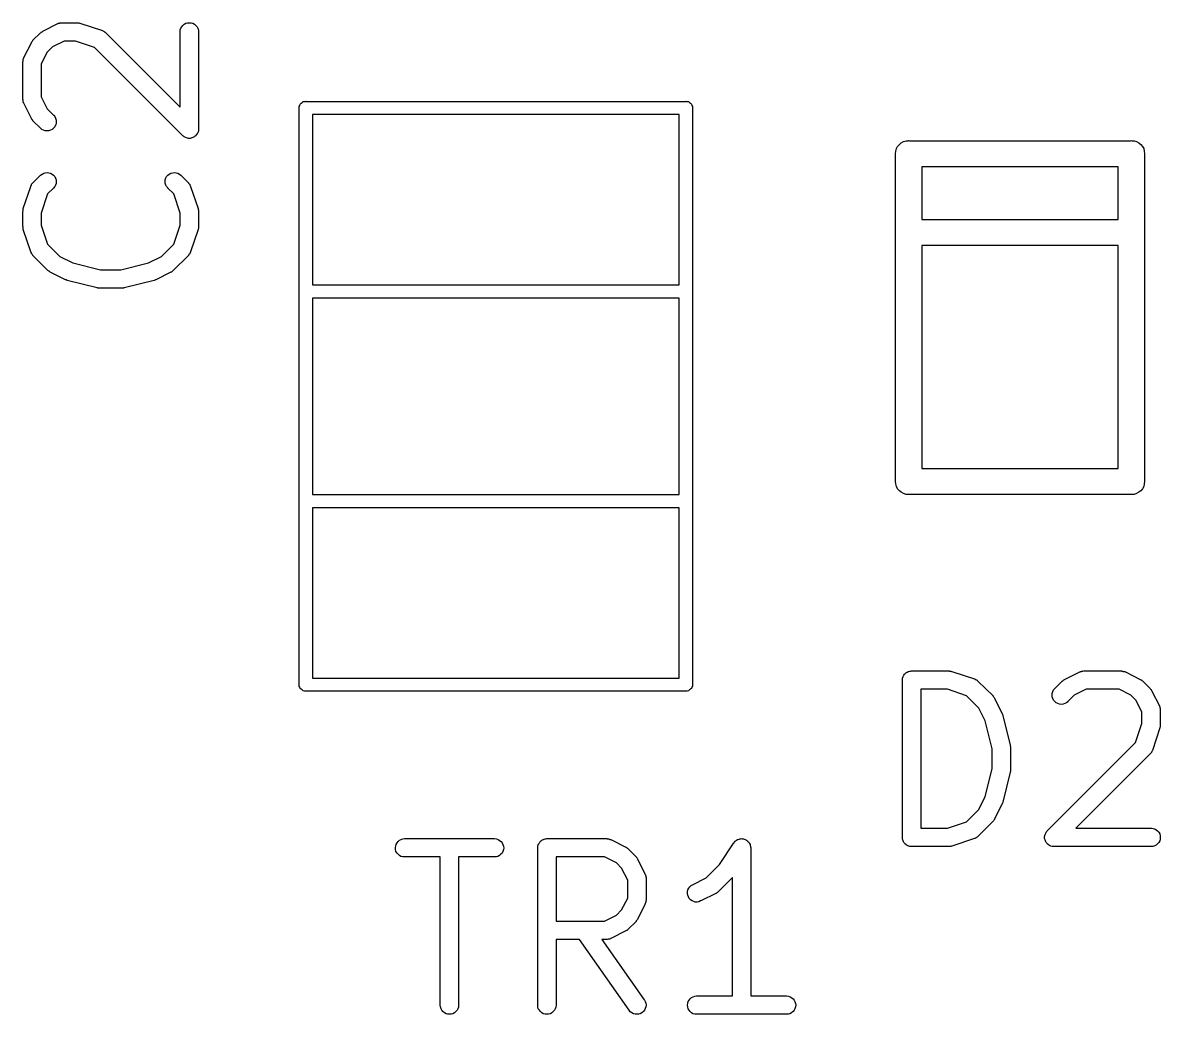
# Model space of a CAD drawing. Extents: x 122.2 to 176.2, y -122.3 to -87.7.
# Drawn here: x 163.766 to 168.106, y -109.286 to -105.504 of the extents above; entities that cross this region are included whole.
import ezdxf

# ---------------------------------------------------------------- set-up
doc = ezdxf.new("R2010")
doc.units = 0
doc.layers.add('BLACK', color=7, linetype='CONTINUOUS')

msp = doc.modelspace()

# ---------------------------------------------------------------- linework, layer by layer
at = {"layer": 'BLACK', "linetype": 'CONTINUOUS'}
for p, q in [((163.905, -105.506), (163.907, -105.505)), ((163.907, -105.505), (163.908, -105.505)), ((163.908, -105.505), (163.909, -105.504)), ((163.909, -105.504), (163.911, -105.504)), ((163.911, -105.504), (163.914, -105.504)), ((163.914, -105.504), (163.915, -105.504)), ((163.915, -105.504), (163.916, -105.504)), ((163.916, -105.504), (163.973, -105.504)), ((163.973, -105.504), (163.975, -105.504)), ((163.973, -105.504), (163.973, -105.504)), ((163.975, -105.504), (163.977, -105.504)), ((163.977, -105.504), (163.979, -105.504)), ((163.979, -105.504), (163.98, -105.504)), ((163.98, -105.504), (163.982, -105.505)), ((163.982, -105.505), (163.984, -105.505)), ((163.984, -105.505), (164.07, -105.534)), ((164.388, -105.506), (164.395, -105.504)), ((164.395, -105.504), (164.402, -105.504)), ((164.402, -105.504), (164.408, -105.504)), ((164.408, -105.504), (164.415, -105.506)), ((163.805, -105.571), (163.834, -105.542)), ((163.834, -105.542), (163.836, -105.541)), ((163.834, -105.542), (163.834, -105.542)), ((163.836, -105.541), (163.837, -105.539)), ((163.837, -105.539), (163.838, -105.539)), ((163.838, -105.539), (163.84, -105.538)), ((163.84, -105.538), (163.841, -105.537)), ((163.841, -105.537), (163.843, -105.536)), ((163.843, -105.536), (163.9, -105.507)), ((163.9, -105.507), (163.901, -105.507)), ((163.901, -105.507), (163.902, -105.506)), ((163.901, -105.507), (163.901, -105.507)), ((163.902, -105.506), (163.905, -105.506)), ((164.07, -105.534), (164.07, -105.534)), ((164.07, -105.534), (164.071, -105.535)), ((164.071, -105.535), (164.072, -105.535)), ((164.072, -105.535), (164.074, -105.536)), ((164.074, -105.536), (164.076, -105.537)), ((164.076, -105.537), (164.077, -105.538)), ((164.077, -105.538), (164.078, -105.538)), ((164.078, -105.538), (164.08, -105.54)), ((164.08, -105.54), (164.082, -105.541)), ((164.082, -105.541), (164.083, -105.542)), ((164.083, -105.542), (164.083, -105.542)), ((164.083, -105.542), (164.366, -105.826)), ((164.366, -105.538), (164.367, -105.531)), ((164.366, -105.539), (164.366, -105.538)), ((164.366, -105.826), (164.366, -105.539)), ((164.367, -105.531), (164.369, -105.525)), ((164.369, -105.525), (164.373, -105.519)), ((164.373, -105.519), (164.377, -105.514)), ((164.377, -105.514), (164.382, -105.509)), ((164.382, -105.509), (164.388, -105.506)), ((164.415, -105.506), (164.421, -105.51)), ((164.421, -105.51), (164.426, -105.514)), ((164.426, -105.514), (164.431, -105.519)), ((164.431, -105.519), (164.434, -105.525)), ((164.434, -105.525), (164.436, -105.532)), ((164.436, -105.532), (164.436, -105.539)), ((164.436, -105.539), (164.436, -105.91)), ((163.77, -105.637), (163.799, -105.58)), ((163.799, -105.58), (163.8, -105.578)), ((163.799, -105.58), (163.799, -105.58)), ((163.8, -105.578), (163.801, -105.576)), ((163.801, -105.576), (163.802, -105.575)), ((163.802, -105.575), (163.803, -105.574)), ((163.803, -105.574), (163.804, -105.572)), ((163.804, -105.572), (163.805, -105.571)), ((163.924, -105.574), (163.879, -105.596)), ((163.967, -105.574), (163.924, -105.574)), ((164.04, -105.598), (163.967, -105.574)), ((163.859, -105.616), (163.836, -105.661)), ((163.879, -105.596), (163.859, -105.616)), ((164.377, -105.935), (164.04, -105.598)), ((163.766, -105.652), (163.767, -105.651)), ((163.766, -105.653), (163.766, -105.652)), ((163.766, -105.796), (163.766, -105.653)), ((163.767, -105.646), (163.768, -105.645)), ((163.767, -105.648), (163.767, -105.646)), ((163.767, -105.65), (163.767, -105.648)), ((163.767, -105.651), (163.767, -105.65)), ((163.768, -105.644), (163.769, -105.641)), ((163.768, -105.645), (163.768, -105.644)), ((163.769, -105.639), (163.77, -105.638)), ((163.769, -105.641), (163.769, -105.639)), ((163.77, -105.638), (163.77, -105.637)), ((163.836, -105.661), (163.836, -105.787)), ((163.767, -105.797), (163.766, -105.796)), ((163.766, -105.798), (163.767, -105.797)), ((163.767, -105.8), (163.766, -105.798)), ((163.767, -105.803), (163.767, -105.8)), ((163.768, -105.805), (163.767, -105.803)), ((163.767, -105.803), (163.767, -105.803)), ((163.768, -105.807), (163.768, -105.805)), ((163.769, -105.809), (163.768, -105.807)), ((163.77, -105.81), (163.769, -105.809)), ((163.836, -105.787), (163.859, -105.832)), ((164.828, -105.811), (164.832, -105.808)), ((164.832, -105.808), (164.836, -105.805)), ((164.836, -105.805), (164.841, -105.804)), ((164.841, -105.804), (164.845, -105.804)), ((164.845, -105.804), (164.846, -105.803)), ((164.846, -105.803), (164.847, -105.804)), ((164.847, -105.804), (166.295, -105.804)), ((166.295, -105.804), (166.296, -105.803)), ((166.296, -105.803), (166.297, -105.804)), ((166.297, -105.804), (166.301, -105.804)), ((166.301, -105.804), (166.306, -105.805)), ((166.306, -105.805), (166.31, -105.808)), ((166.31, -105.808), (166.314, -105.811)), ((163.77, -105.811), (163.77, -105.81)), ((163.799, -105.869), (163.77, -105.811)), ((163.77, -105.811), (163.77, -105.811)), ((163.859, -105.832), (163.883, -105.857)), ((164.821, -105.824), (164.823, -105.819)), ((164.821, -105.829), (164.821, -105.824)), ((164.821, -105.83), (164.821, -105.829)), ((164.821, -106.527), (164.821, -105.83)), ((164.823, -105.819), (164.825, -105.815)), ((164.825, -105.815), (164.828, -105.811)), ((166.314, -105.811), (166.317, -105.815)), ((166.317, -105.815), (166.319, -105.819)), ((166.319, -105.819), (166.321, -105.824)), ((166.321, -105.824), (166.321, -105.829)), ((166.321, -105.829), (166.321, -105.83)), ((166.321, -105.83), (166.321, -106.527)), ((163.8, -105.87), (163.799, -105.869)), ((163.801, -105.872), (163.8, -105.87)), ((163.802, -105.873), (163.801, -105.872)), ((163.802, -105.874), (163.802, -105.873)), ((163.804, -105.876), (163.802, -105.874)), ((163.805, -105.877), (163.804, -105.876)), ((163.805, -105.878), (163.805, -105.877)), ((163.834, -105.906), (163.805, -105.878)), ((163.883, -105.857), (163.884, -105.857)), ((163.884, -105.857), (163.888, -105.862)), ((163.888, -105.862), (163.891, -105.868)), ((163.891, -105.895), (163.888, -105.901)), ((163.891, -105.868), (163.893, -105.875)), ((163.893, -105.889), (163.891, -105.895)), ((163.893, -105.875), (163.894, -105.882)), ((163.894, -105.882), (163.893, -105.889)), ((164.871, -105.854), (164.871, -106.504)), ((166.271, -105.854), (164.871, -105.854)), ((166.271, -106.504), (166.271, -105.854)), ((163.839, -105.911), (163.834, -105.906)), ((163.845, -105.914), (163.839, -105.911)), ((163.852, -105.916), (163.845, -105.914)), ((163.858, -105.916), (163.852, -105.916)), ((163.865, -105.916), (163.858, -105.916)), ((163.872, -105.914), (163.865, -105.916)), ((163.878, -105.911), (163.872, -105.914)), ((163.883, -105.906), (163.878, -105.911)), ((163.888, -105.901), (163.883, -105.906)), ((164.379, -105.937), (164.377, -105.935)), ((164.382, -105.939), (164.379, -105.937)), ((164.385, -105.941), (164.382, -105.939)), ((164.382, -105.939), (164.382, -105.939)), ((164.382, -105.939), (164.382, -105.939)), ((164.421, -105.939), (164.418, -105.941)), ((164.423, -105.937), (164.421, -105.939)), ((164.421, -105.939), (164.421, -105.939)), ((164.421, -105.939), (164.421, -105.939)), ((164.426, -105.935), (164.423, -105.937)), ((164.428, -105.932), (164.426, -105.935)), ((164.426, -105.935), (164.426, -105.935)), ((164.426, -105.935), (164.426, -105.935)), ((164.43, -105.93), (164.428, -105.932)), ((164.432, -105.927), (164.43, -105.93)), ((164.43, -105.93), (164.43, -105.93)), ((164.43, -105.93), (164.43, -105.93)), ((164.434, -105.924), (164.432, -105.927)), ((164.435, -105.92), (164.434, -105.924)), ((164.434, -105.924), (164.434, -105.924)), ((164.434, -105.924), (164.434, -105.924)), ((164.436, -105.917), (164.435, -105.92)), ((164.436, -105.91), (164.436, -105.91)), ((164.436, -105.91), (164.436, -105.914)), ((164.436, -105.914), (164.436, -105.917)), ((164.436, -105.917), (164.436, -105.917)), ((164.436, -105.917), (164.436, -105.917)), ((164.388, -105.942), (164.385, -105.941)), ((164.391, -105.943), (164.388, -105.942)), ((164.388, -105.942), (164.388, -105.942)), ((164.388, -105.942), (164.388, -105.942)), ((164.394, -105.944), (164.391, -105.943)), ((164.395, -105.944), (164.394, -105.944)), ((164.394, -105.944), (164.394, -105.944)), ((164.398, -105.945), (164.395, -105.944)), ((164.401, -105.945), (164.398, -105.945)), ((164.405, -105.945), (164.401, -105.945)), ((164.401, -105.945), (164.401, -105.945)), ((164.401, -105.945), (164.401, -105.945)), ((164.408, -105.944), (164.405, -105.945)), ((164.411, -105.943), (164.408, -105.944)), ((164.408, -105.944), (164.408, -105.944)), ((164.408, -105.944), (164.408, -105.944)), ((164.415, -105.942), (164.411, -105.943)), ((164.418, -105.941), (164.415, -105.942)), ((164.415, -105.942), (164.415, -105.942)), ((164.415, -105.942), (164.415, -105.942)), ((167.1, -105.984), (167.104, -105.976)), ((167.104, -105.976), (167.111, -105.968)), ((167.111, -105.968), (167.118, -105.962)), ((167.118, -105.962), (167.127, -105.957)), ((167.127, -105.957), (167.136, -105.954)), ((167.136, -105.954), (167.144, -105.954)), ((167.144, -105.954), (167.146, -105.953)), ((167.146, -105.953), (167.149, -105.954)), ((167.149, -105.954), (167.994, -105.954)), ((167.994, -105.954), (167.996, -105.953)), ((167.996, -105.953), (167.999, -105.954)), ((167.999, -105.954), (168.006, -105.954)), ((168.006, -105.954), (168.015, -105.957)), ((168.015, -105.957), (168.024, -105.962)), ((168.024, -105.962), (168.032, -105.968)), ((168.032, -105.968), (168.038, -105.976)), ((168.038, -105.976), (168.043, -105.984)), ((167.096, -106.004), (167.097, -105.994)), ((167.096, -106.006), (167.096, -106.004)), ((167.096, -106.301), (167.096, -106.006)), ((167.097, -105.994), (167.1, -105.984)), ((168.043, -105.984), (168.045, -105.994)), ((168.045, -105.994), (168.046, -106.004)), ((168.046, -106.004), (168.046, -106.006)), ((168.046, -106.006), (168.046, -106.301)), ((167.196, -106.054), (167.196, -106.254)), ((167.946, -106.054), (167.196, -106.054)), ((167.946, -106.254), (167.946, -106.054)), ((163.805, -106.114), (163.834, -106.085)), ((163.834, -106.085), (163.84, -106.081)), ((163.834, -106.085), (163.834, -106.085)), ((163.84, -106.081), (163.846, -106.078)), ((163.846, -106.078), (163.852, -106.076)), ((163.852, -106.076), (163.859, -106.075)), ((163.859, -106.075), (163.866, -106.076)), ((163.866, -106.076), (163.872, -106.078)), ((163.872, -106.078), (163.878, -106.081)), ((163.878, -106.081), (163.883, -106.085)), ((163.883, -106.085), (163.888, -106.091)), ((163.888, -106.091), (163.891, -106.097)), ((163.891, -106.097), (163.893, -106.103)), ((163.893, -106.103), (163.894, -106.11)), ((163.894, -106.11), (163.893, -106.117)), ((164.309, -106.11), (164.31, -106.103)), ((164.31, -106.116), (164.309, -106.11)), ((164.31, -106.103), (164.312, -106.096)), ((164.312, -106.096), (164.315, -106.09)), ((164.315, -106.09), (164.32, -106.085)), ((164.32, -106.085), (164.325, -106.081)), ((164.325, -106.081), (164.331, -106.078)), ((164.331, -106.078), (164.338, -106.076)), ((164.338, -106.076), (164.344, -106.075)), ((164.344, -106.075), (164.351, -106.076)), ((164.351, -106.076), (164.358, -106.078)), ((164.358, -106.078), (164.364, -106.081)), ((164.364, -106.081), (164.369, -106.085)), ((164.369, -106.085), (164.398, -106.114)), ((163.768, -106.213), (163.797, -106.128)), ((163.797, -106.126), (163.798, -106.125)), ((163.797, -106.127), (163.797, -106.126)), ((163.797, -106.128), (163.797, -106.127)), ((163.798, -106.125), (163.799, -106.123)), ((163.799, -106.123), (163.8, -106.121)), ((163.8, -106.12), (163.801, -106.119)), ((163.8, -106.121), (163.8, -106.12)), ((163.801, -106.119), (163.802, -106.117)), ((163.802, -106.117), (163.804, -106.115)), ((163.804, -106.115), (163.805, -106.115)), ((163.805, -106.115), (163.805, -106.114)), ((163.883, -106.135), (163.861, -106.157)), ((163.888, -106.129), (163.883, -106.135)), ((163.891, -106.123), (163.888, -106.129)), ((163.893, -106.117), (163.891, -106.123)), ((164.312, -106.123), (164.31, -106.116)), ((164.315, -106.129), (164.312, -106.123)), ((164.319, -106.134), (164.315, -106.129)), ((164.32, -106.135), (164.319, -106.134)), ((164.342, -106.157), (164.32, -106.135)), ((164.398, -106.114), (164.398, -106.114)), ((164.398, -106.114), (164.399, -106.115)), ((164.399, -106.115), (164.399, -106.116)), ((164.399, -106.116), (164.401, -106.118)), ((164.401, -106.118), (164.402, -106.12)), ((164.402, -106.12), (164.403, -106.12)), ((164.403, -106.12), (164.403, -106.121)), ((164.403, -106.121), (164.404, -106.123)), ((164.404, -106.123), (164.405, -106.126)), ((164.405, -106.126), (164.406, -106.127)), ((164.406, -106.127), (164.406, -106.128)), ((164.406, -106.128), (164.435, -106.213)), ((163.861, -106.157), (163.836, -106.23)), ((164.366, -106.23), (164.342, -106.157)), ((163.766, -106.224), (163.767, -106.222)), ((163.766, -106.281), (163.766, -106.224)), ((163.766, -106.224), (163.766, -106.224)), ((163.767, -106.217), (163.768, -106.215)), ((163.767, -106.218), (163.767, -106.217)), ((163.767, -106.22), (163.767, -106.218)), ((163.767, -106.222), (163.767, -106.22)), ((163.768, -106.215), (163.768, -106.213)), ((163.836, -106.23), (163.836, -106.276)), ((164.366, -106.276), (164.366, -106.23)), ((164.435, -106.213), (164.435, -106.214)), ((164.435, -106.214), (164.435, -106.216)), ((164.435, -106.216), (164.436, -106.217)), ((164.436, -106.217), (164.436, -106.219)), ((164.436, -106.219), (164.436, -106.22)), ((164.436, -106.22), (164.436, -106.222)), ((164.436, -106.222), (164.436, -106.224)), ((164.436, -106.224), (164.436, -106.281)), ((163.767, -106.283), (163.766, -106.281)), ((163.767, -106.285), (163.767, -106.283)), ((163.767, -106.287), (163.767, -106.285)), ((163.836, -106.276), (163.861, -106.348)), ((164.342, -106.348), (164.366, -106.276)), ((164.436, -106.281), (164.436, -106.282)), ((164.436, -106.282), (164.436, -106.284)), ((164.436, -106.284), (164.436, -106.286)), ((164.436, -106.286), (164.436, -106.287)), ((167.196, -106.254), (167.946, -106.254)), ((163.767, -106.288), (163.767, -106.287)), ((163.768, -106.29), (163.767, -106.288)), ((163.768, -106.292), (163.768, -106.29)), ((163.797, -106.378), (163.768, -106.292)), ((163.768, -106.292), (163.768, -106.292)), ((164.435, -106.292), (164.406, -106.378)), ((164.436, -106.289), (164.435, -106.291)), ((164.435, -106.291), (164.435, -106.292)), ((164.436, -106.287), (164.436, -106.289)), ((167.096, -106.304), (167.096, -106.301)), ((167.096, -106.306), (167.096, -106.304)), ((167.096, -107.251), (167.096, -106.306)), ((168.046, -106.301), (168.046, -106.304)), ((168.046, -106.304), (168.046, -106.306)), ((168.046, -106.306), (168.046, -107.251)), ((163.861, -106.348), (163.908, -106.396)), ((164.295, -106.396), (164.342, -106.348)), ((167.196, -106.354), (167.196, -107.204)), ((167.946, -106.354), (167.196, -106.354)), ((167.946, -107.204), (167.946, -106.354)), ((163.797, -106.379), (163.797, -106.378)), ((163.798, -106.38), (163.797, -106.379)), ((163.799, -106.382), (163.798, -106.38)), ((163.8, -106.384), (163.799, -106.382)), ((163.8, -106.385), (163.8, -106.384)), ((163.801, -106.386), (163.8, -106.385)), ((163.802, -106.388), (163.801, -106.386)), ((163.804, -106.39), (163.802, -106.388)), ((163.804, -106.391), (163.804, -106.39)), ((163.805, -106.392), (163.804, -106.391)), ((163.862, -106.449), (163.805, -106.392)), ((163.805, -106.392), (163.805, -106.392)), ((163.908, -106.396), (163.957, -106.42)), ((164.246, -106.42), (164.295, -106.396)), ((164.398, -106.392), (164.34, -106.449)), ((164.399, -106.39), (164.398, -106.391)), ((164.398, -106.391), (164.398, -106.392)), ((164.4, -106.388), (164.399, -106.39)), ((164.402, -106.387), (164.4, -106.388)), ((164.403, -106.385), (164.402, -106.386)), ((164.402, -106.386), (164.402, -106.387)), ((164.404, -106.383), (164.403, -106.385)), ((164.405, -106.381), (164.404, -106.383)), ((164.406, -106.379), (164.405, -106.38)), ((164.405, -106.38), (164.405, -106.381)), ((164.406, -106.378), (164.406, -106.379)), ((163.864, -106.45), (163.862, -106.449)), ((163.865, -106.452), (163.864, -106.45)), ((163.867, -106.452), (163.865, -106.452)), ((163.868, -106.453), (163.867, -106.452)), ((163.869, -106.454), (163.868, -106.453)), ((163.871, -106.455), (163.869, -106.454)), ((163.871, -106.456), (163.871, -106.455)), ((163.929, -106.484), (163.871, -106.456)), ((163.957, -106.42), (164.063, -106.446)), ((164.063, -106.446), (164.14, -106.446)), ((164.14, -106.446), (164.246, -106.42)), ((164.331, -106.456), (164.274, -106.484)), ((164.333, -106.455), (164.331, -106.456)), ((164.335, -106.454), (164.333, -106.455)), ((164.336, -106.453), (164.335, -106.454)), ((164.337, -106.452), (164.336, -106.453)), ((164.339, -106.451), (164.337, -106.452)), ((164.34, -106.449), (164.339, -106.451)), ((164.34, -106.449), (164.34, -106.449)), ((163.932, -106.485), (163.929, -106.484)), ((163.929, -106.484), (163.929, -106.484)), ((163.929, -106.484), (163.929, -106.484)), ((163.935, -106.487), (163.932, -106.485)), ((163.936, -106.487), (163.935, -106.487)), ((163.935, -106.487), (163.935, -106.487)), ((163.935, -106.487), (163.935, -106.487)), ((164.05, -106.515), (163.936, -106.487)), ((164.267, -106.487), (164.153, -106.515)), ((164.27, -106.486), (164.267, -106.487)), ((164.267, -106.487), (164.267, -106.487)), ((164.267, -106.487), (164.267, -106.487)), ((164.273, -106.485), (164.27, -106.486)), ((164.274, -106.484), (164.273, -106.485)), ((164.274, -106.484), (164.274, -106.484)), ((164.274, -106.484), (164.274, -106.484)), ((164.051, -106.515), (164.05, -106.515)), ((164.051, -106.516), (164.051, -106.515)), ((164.054, -106.516), (164.051, -106.516)), ((164.057, -106.516), (164.054, -106.516)), ((164.058, -106.516), (164.057, -106.516)), ((164.057, -106.516), (164.057, -106.516)), ((164.059, -106.516), (164.058, -106.516)), ((164.144, -106.516), (164.059, -106.516)), ((164.145, -106.516), (164.144, -106.516)), ((164.146, -106.516), (164.145, -106.516)), ((164.148, -106.516), (164.146, -106.516)), ((164.151, -106.516), (164.148, -106.516)), ((164.152, -106.516), (164.151, -106.516)), ((164.153, -106.515), (164.152, -106.515)), ((164.152, -106.515), (164.152, -106.516)), ((164.821, -106.529), (164.821, -106.527)), ((164.821, -106.53), (164.821, -106.529)), ((164.821, -107.327), (164.821, -106.53)), ((164.871, -106.504), (166.271, -106.504)), ((166.321, -106.527), (166.321, -106.529)), ((166.321, -106.529), (166.321, -106.53)), ((166.321, -106.53), (166.321, -107.327)), ((164.871, -106.554), (164.871, -107.304)), ((166.271, -106.554), (164.871, -106.554)), ((166.271, -107.304), (166.271, -106.554)), ((167.196, -107.204), (167.946, -107.204)), ((167.096, -107.254), (167.096, -107.251)), ((167.097, -107.263), (167.096, -107.254)), ((167.1, -107.273), (167.097, -107.263)), ((167.104, -107.282), (167.1, -107.273)), ((167.111, -107.289), (167.104, -107.282)), ((168.038, -107.282), (168.032, -107.289)), ((168.043, -107.273), (168.038, -107.282)), ((168.045, -107.263), (168.043, -107.273)), ((168.046, -107.254), (168.045, -107.263)), ((168.046, -107.251), (168.046, -107.254)), ((164.821, -107.329), (164.821, -107.327)), ((164.871, -107.304), (166.271, -107.304)), ((166.321, -107.327), (166.321, -107.329)), ((167.118, -107.295), (167.111, -107.289)), ((167.127, -107.3), (167.118, -107.295)), ((167.136, -107.303), (167.127, -107.3)), ((167.144, -107.304), (167.136, -107.303)), ((167.146, -107.304), (167.144, -107.304)), ((167.149, -107.304), (167.146, -107.304)), ((167.994, -107.304), (167.149, -107.304)), ((167.996, -107.304), (167.994, -107.304)), ((167.999, -107.304), (167.996, -107.304)), ((168.006, -107.303), (167.999, -107.304)), ((168.015, -107.3), (168.006, -107.303)), ((168.024, -107.295), (168.015, -107.3)), ((168.032, -107.289), (168.024, -107.295)), ((164.821, -107.33), (164.821, -107.329)), ((164.821, -108.027), (164.821, -107.33)), ((164.871, -107.354), (164.871, -108.004)), ((166.271, -107.354), (164.871, -107.354)), ((166.271, -108.004), (166.271, -107.354)), ((166.321, -107.329), (166.321, -107.33)), ((166.321, -107.33), (166.321, -108.027)), ((167.141, -107.981), (167.144, -107.979)), ((167.144, -107.979), (167.147, -107.978)), ((167.144, -107.979), (167.144, -107.979)), ((167.144, -107.979), (167.144, -107.979)), ((167.147, -107.978), (167.15, -107.977)), ((167.15, -107.977), (167.15, -107.977)), ((167.15, -107.977), (167.151, -107.977)), ((167.151, -107.977), (167.154, -107.977)), ((167.154, -107.977), (167.157, -107.976)), ((167.157, -107.976), (167.3, -107.976)), ((167.3, -107.976), (167.302, -107.977)), ((167.3, -107.976), (167.3, -107.976)), ((167.302, -107.977), (167.304, -107.977)), ((167.304, -107.977), (167.306, -107.977)), ((167.306, -107.977), (167.307, -107.977)), ((167.307, -107.977), (167.309, -107.978)), ((167.309, -107.978), (167.311, -107.978)), ((167.311, -107.978), (167.397, -108.007)), ((167.8, -107.98), (167.801, -107.979)), ((167.801, -107.979), (167.803, -107.978)), ((167.803, -107.978), (167.805, -107.978)), ((167.805, -107.978), (167.807, -107.977)), ((167.807, -107.977), (167.807, -107.977)), ((167.807, -107.977), (167.81, -107.977)), ((167.81, -107.977), (167.812, -107.976)), ((167.812, -107.976), (167.813, -107.977)), ((167.813, -107.977), (167.814, -107.976)), ((167.814, -107.976), (167.957, -107.976)), ((167.957, -107.976), (167.958, -107.976)), ((167.958, -107.976), (167.959, -107.977)), ((167.959, -107.977), (167.96, -107.977)), ((167.96, -107.977), (167.962, -107.977)), ((167.962, -107.977), (167.964, -107.977)), ((167.964, -107.977), (167.965, -107.978)), ((167.965, -107.978), (167.966, -107.978)), ((167.966, -107.978), (167.969, -107.979)), ((167.969, -107.979), (167.971, -107.979)), ((167.971, -107.979), (167.972, -107.98)), ((164.871, -108.004), (166.271, -108.004)), ((167.122, -108.011), (167.123, -108.008)), ((167.122, -108.611), (167.122, -108.011)), ((167.122, -108.011), (167.122, -108.011)), ((167.123, -108.004), (167.124, -108.001)), ((167.123, -108.008), (167.123, -108.004)), ((167.123, -108.004), (167.123, -108.004)), ((167.123, -108.004), (167.123, -108.004)), ((167.124, -108.001), (167.125, -107.998)), ((167.125, -107.998), (167.127, -107.995)), ((167.125, -107.998), (167.125, -107.998)), ((167.125, -107.998), (167.125, -107.998)), ((167.127, -107.995), (167.128, -107.992)), ((167.128, -107.992), (167.13, -107.989)), ((167.128, -107.992), (167.128, -107.992)), ((167.128, -107.992), (167.128, -107.992)), ((167.13, -107.989), (167.132, -107.987)), ((167.132, -107.987), (167.133, -107.987)), ((167.133, -107.986), (167.135, -107.984)), ((167.133, -107.987), (167.133, -107.986)), ((167.135, -107.984), (167.138, -107.982)), ((167.138, -107.982), (167.141, -107.981)), ((167.138, -107.982), (167.138, -107.982)), ((167.138, -107.982), (167.138, -107.982)), ((167.397, -108.007), (167.397, -108.007)), ((167.397, -108.007), (167.398, -108.007)), ((167.398, -108.007), (167.399, -108.008)), ((167.399, -108.008), (167.401, -108.009)), ((167.401, -108.009), (167.403, -108.01)), ((167.403, -108.01), (167.404, -108.01)), ((167.404, -108.01), (167.405, -108.011)), ((167.405, -108.011), (167.407, -108.012)), ((167.407, -108.012), (167.409, -108.014)), ((167.409, -108.014), (167.41, -108.015)), ((167.41, -108.015), (167.41, -108.015)), ((167.41, -108.015), (167.468, -108.072)), ((167.704, -108.044), (167.732, -108.015)), ((167.732, -108.015), (167.733, -108.015)), ((167.733, -108.015), (167.734, -108.014)), ((167.734, -108.014), (167.736, -108.012)), ((167.736, -108.012), (167.737, -108.012)), ((167.737, -108.012), (167.738, -108.011)), ((167.738, -108.011), (167.74, -108.01)), ((167.74, -108.01), (167.741, -108.009)), ((167.741, -108.009), (167.799, -107.98)), ((167.799, -107.98), (167.799, -107.98)), ((167.799, -107.98), (167.8, -107.98)), ((167.972, -107.98), (167.973, -107.98)), ((167.973, -107.98), (168.03, -108.009)), ((168.03, -108.009), (168.03, -108.009)), ((168.03, -108.009), (168.032, -108.01)), ((168.032, -108.01), (168.034, -108.011)), ((168.034, -108.011), (168.035, -108.012)), ((168.035, -108.012), (168.036, -108.013)), ((168.036, -108.013), (168.038, -108.014)), ((168.038, -108.014), (168.039, -108.015)), ((168.039, -108.015), (168.068, -108.044)), ((164.821, -108.029), (164.821, -108.027)), ((164.821, -108.034), (164.821, -108.029)), ((164.823, -108.038), (164.821, -108.034)), ((164.825, -108.043), (164.823, -108.038)), ((164.828, -108.046), (164.825, -108.043)), ((164.832, -108.049), (164.828, -108.046)), ((164.836, -108.052), (164.832, -108.049)), ((164.841, -108.053), (164.836, -108.052)), ((164.845, -108.054), (164.841, -108.053)), ((164.846, -108.054), (164.845, -108.054)), ((164.845, -108.054), (164.845, -108.054)), ((164.847, -108.054), (164.846, -108.054)), ((166.295, -108.054), (164.847, -108.054)), ((166.296, -108.054), (166.295, -108.054)), ((166.297, -108.054), (166.296, -108.054)), ((166.301, -108.053), (166.297, -108.054)), ((166.297, -108.054), (166.297, -108.054)), ((166.306, -108.052), (166.301, -108.053)), ((166.31, -108.049), (166.306, -108.052)), ((166.314, -108.046), (166.31, -108.049)), ((166.317, -108.043), (166.314, -108.046)), ((166.319, -108.038), (166.317, -108.043)), ((166.321, -108.034), (166.319, -108.038)), ((166.321, -108.027), (166.321, -108.029)), ((166.321, -108.029), (166.321, -108.03)), ((166.321, -108.03), (166.321, -108.03)), ((166.321, -108.03), (166.321, -108.031)), ((166.321, -108.031), (166.321, -108.034)), ((167.192, -108.046), (167.192, -108.576)), ((167.294, -108.046), (167.192, -108.046)), ((167.367, -108.071), (167.294, -108.046)), ((167.694, -108.062), (167.696, -108.055)), ((167.694, -108.068), (167.694, -108.062)), ((167.696, -108.055), (167.699, -108.049)), ((167.699, -108.049), (167.704, -108.044)), ((167.823, -108.046), (167.778, -108.069)), ((167.949, -108.046), (167.823, -108.046)), ((167.994, -108.069), (167.949, -108.046)), ((168.068, -108.044), (168.068, -108.044)), ((168.068, -108.044), (168.069, -108.046)), ((168.069, -108.046), (168.071, -108.047)), ((168.071, -108.047), (168.071, -108.048)), ((168.071, -108.048), (168.072, -108.05)), ((168.072, -108.05), (168.073, -108.051)), ((168.073, -108.051), (168.074, -108.053)), ((168.074, -108.053), (168.103, -108.11)), ((167.414, -108.118), (167.367, -108.071)), ((167.468, -108.072), (167.468, -108.073)), ((167.468, -108.073), (167.469, -108.074)), ((167.469, -108.074), (167.471, -108.076)), ((167.471, -108.076), (167.471, -108.077)), ((167.471, -108.077), (167.472, -108.078)), ((167.472, -108.078), (167.473, -108.08)), ((167.473, -108.08), (167.474, -108.081)), ((167.474, -108.081), (167.503, -108.139)), ((167.694, -108.075), (167.694, -108.068)), ((167.696, -108.082), (167.694, -108.075)), ((167.699, -108.088), (167.696, -108.082)), ((167.704, -108.093), (167.699, -108.088)), ((167.709, -108.098), (167.704, -108.093)), ((167.715, -108.101), (167.709, -108.098)), ((167.721, -108.103), (167.715, -108.101)), ((167.728, -108.104), (167.721, -108.103)), ((167.735, -108.103), (167.728, -108.104)), ((167.742, -108.101), (167.735, -108.103)), ((167.748, -108.098), (167.742, -108.101)), ((167.753, -108.094), (167.748, -108.098)), ((167.778, -108.069), (167.753, -108.093)), ((167.753, -108.093), (167.753, -108.094)), ((168.014, -108.089), (167.994, -108.069)), ((168.036, -108.134), (168.014, -108.089)), ((167.438, -108.167), (167.414, -108.118)), ((167.503, -108.139), (167.503, -108.139)), ((167.503, -108.139), (167.503, -108.139)), ((167.503, -108.139), (167.503, -108.139)), ((167.503, -108.139), (167.504, -108.142)), ((167.504, -108.142), (167.505, -108.145)), ((167.505, -108.145), (167.505, -108.146)), ((167.505, -108.146), (167.505, -108.146)), ((167.505, -108.146), (167.534, -108.26)), ((168.036, -108.177), (168.036, -108.134)), ((168.103, -108.11), (168.103, -108.111)), ((168.103, -108.111), (168.103, -108.111)), ((168.103, -108.111), (168.104, -108.112)), ((168.104, -108.112), (168.104, -108.115)), ((168.104, -108.115), (168.105, -108.117)), ((168.105, -108.117), (168.105, -108.118)), ((168.105, -108.118), (168.106, -108.119)), ((168.106, -108.119), (168.106, -108.121)), ((168.106, -108.121), (168.106, -108.124)), ((168.106, -108.124), (168.106, -108.125)), ((168.106, -108.125), (168.106, -108.126)), ((168.106, -108.126), (168.106, -108.183)), ((167.465, -108.273), (167.438, -108.167)), ((168.012, -108.25), (168.036, -108.177)), ((168.105, -108.194), (168.076, -108.28)), ((168.106, -108.19), (168.105, -108.192)), ((168.105, -108.192), (168.105, -108.194)), ((168.106, -108.183), (168.106, -108.183)), ((168.106, -108.183), (168.106, -108.185)), ((168.106, -108.185), (168.106, -108.187)), ((168.106, -108.187), (168.106, -108.189)), ((168.106, -108.189), (168.106, -108.19)), ((167.465, -108.35), (167.465, -108.273)), ((167.534, -108.26), (167.534, -108.261)), ((167.534, -108.261), (167.534, -108.261)), ((167.534, -108.261), (167.534, -108.262)), ((167.534, -108.262), (167.535, -108.265)), ((167.535, -108.265), (167.535, -108.267)), ((167.535, -108.267), (167.535, -108.268)), ((167.535, -108.268), (167.535, -108.269)), ((167.535, -108.269), (167.535, -108.354)), ((167.675, -108.587), (168.012, -108.25)), ((168.075, -108.282), (168.074, -108.284)), ((168.076, -108.28), (168.075, -108.281)), ((168.075, -108.281), (168.075, -108.282)), ((168.076, -108.28), (168.076, -108.28)), ((168.068, -108.293), (167.784, -108.576)), ((168.069, -108.292), (168.068, -108.293)), ((168.068, -108.293), (168.068, -108.293)), ((168.07, -108.29), (168.069, -108.292)), ((168.072, -108.288), (168.07, -108.29)), ((168.073, -108.286), (168.072, -108.287)), ((168.072, -108.287), (168.072, -108.288)), ((168.074, -108.284), (168.073, -108.286)), ((167.438, -108.456), (167.465, -108.35)), ((167.534, -108.363), (167.505, -108.477)), ((167.535, -108.359), (167.534, -108.362)), ((167.534, -108.362), (167.534, -108.362)), ((167.534, -108.362), (167.534, -108.363)), ((167.535, -108.354), (167.535, -108.355)), ((167.535, -108.355), (167.535, -108.355)), ((167.535, -108.355), (167.535, -108.356)), ((167.535, -108.356), (167.535, -108.359)), ((167.414, -108.505), (167.438, -108.456)), ((167.503, -108.484), (167.474, -108.541)), ((167.504, -108.481), (167.503, -108.484)), ((167.503, -108.484), (167.503, -108.484)), ((167.503, -108.484), (167.503, -108.484)), ((167.505, -108.478), (167.504, -108.481)), ((167.505, -108.477), (167.505, -108.478)), ((167.505, -108.478), (167.505, -108.478)), ((167.505, -108.478), (167.505, -108.478)), ((167.367, -108.552), (167.414, -108.505)), ((167.473, -108.543), (167.472, -108.545)), ((167.474, -108.542), (167.473, -108.543)), ((167.474, -108.541), (167.474, -108.542)), ((167.192, -108.576), (167.294, -108.576)), ((167.294, -108.576), (167.367, -108.552)), ((167.468, -108.55), (167.41, -108.608)), ((167.469, -108.549), (167.468, -108.55)), ((167.47, -108.548), (167.469, -108.549)), ((167.471, -108.546), (167.47, -108.548)), ((167.472, -108.545), (167.471, -108.546)), ((167.784, -108.576), (168.071, -108.576)), ((168.071, -108.576), (168.072, -108.576)), ((168.072, -108.576), (168.079, -108.577)), ((168.079, -108.577), (168.085, -108.579)), ((168.085, -108.579), (168.091, -108.583)), ((168.091, -108.583), (168.096, -108.587)), ((165.194, -108.632), (165.198, -108.627)), ((165.198, -108.627), (165.203, -108.622)), ((165.203, -108.622), (165.21, -108.619)), ((165.21, -108.619), (165.216, -108.617)), ((165.216, -108.617), (165.223, -108.616)), ((165.223, -108.616), (165.566, -108.616)), ((165.566, -108.616), (165.573, -108.617)), ((165.566, -108.616), (165.566, -108.616)), ((165.573, -108.617), (165.58, -108.619)), ((165.58, -108.619), (165.585, -108.623)), ((165.585, -108.623), (165.591, -108.627)), ((165.591, -108.627), (165.595, -108.632)), ((165.737, -108.632), (165.739, -108.629)), ((165.739, -108.629), (165.741, -108.627)), ((165.741, -108.626), (165.744, -108.624)), ((165.741, -108.627), (165.741, -108.626)), ((165.741, -108.627), (165.741, -108.627)), ((165.744, -108.624), (165.746, -108.622)), ((165.746, -108.622), (165.746, -108.622)), ((165.746, -108.622), (165.747, -108.622)), ((165.747, -108.622), (165.749, -108.621)), ((165.749, -108.621), (165.752, -108.619)), ((165.752, -108.619), (165.752, -108.619)), ((165.752, -108.619), (165.753, -108.619)), ((165.753, -108.619), (165.756, -108.618)), ((165.756, -108.618), (165.759, -108.617)), ((165.759, -108.617), (165.759, -108.617)), ((165.759, -108.617), (165.759, -108.617)), ((165.759, -108.617), (165.762, -108.617)), ((165.762, -108.617), (165.766, -108.616)), ((165.766, -108.616), (165.994, -108.616)), ((165.994, -108.616), (165.995, -108.616)), ((165.995, -108.616), (165.996, -108.617)), ((165.996, -108.617), (165.997, -108.617)), ((165.997, -108.617), (165.999, -108.617)), ((165.999, -108.617), (166.002, -108.617)), ((166.002, -108.617), (166.003, -108.618)), ((166.003, -108.618), (166.004, -108.618)), ((166.004, -108.618), (166.006, -108.619)), ((166.006, -108.619), (166.008, -108.619)), ((166.008, -108.619), (166.009, -108.62)), ((166.009, -108.62), (166.01, -108.62)), ((166.01, -108.62), (166.067, -108.649)), ((166.48, -108.632), (166.482, -108.629)), ((166.482, -108.629), (166.484, -108.626)), ((166.484, -108.626), (166.487, -108.624)), ((166.484, -108.626), (166.484, -108.626)), ((166.484, -108.626), (166.484, -108.626)), ((166.487, -108.624), (166.489, -108.622)), ((166.489, -108.622), (166.493, -108.62)), ((166.489, -108.622), (166.489, -108.622)), ((166.489, -108.622), (166.489, -108.622)), ((166.493, -108.62), (166.495, -108.619)), ((166.495, -108.619), (166.495, -108.619)), ((166.495, -108.619), (166.496, -108.619)), ((166.496, -108.619), (166.499, -108.618)), ((166.499, -108.618), (166.502, -108.617)), ((166.502, -108.617), (166.502, -108.617)), ((166.502, -108.617), (166.502, -108.617)), ((166.502, -108.617), (166.506, -108.617)), ((166.506, -108.617), (166.509, -108.616)), ((166.509, -108.616), (166.509, -108.616)), ((166.509, -108.616), (166.509, -108.616)), ((166.509, -108.616), (166.512, -108.617)), ((166.512, -108.617), (166.516, -108.617)), ((166.516, -108.617), (166.516, -108.617)), ((166.516, -108.617), (166.516, -108.617)), ((166.516, -108.617), (166.519, -108.618)), ((166.519, -108.618), (166.522, -108.619)), ((166.522, -108.619), (166.522, -108.619)), ((166.522, -108.619), (166.522, -108.619)), ((166.522, -108.619), (166.525, -108.621)), ((166.525, -108.621), (166.528, -108.622)), ((166.528, -108.622), (166.528, -108.622)), ((166.528, -108.622), (166.528, -108.622)), ((166.528, -108.622), (166.531, -108.625)), ((166.531, -108.625), (166.533, -108.627)), ((166.533, -108.627), (166.533, -108.627)), ((166.533, -108.627), (166.533, -108.627)), ((166.533, -108.627), (166.536, -108.63)), ((166.536, -108.63), (166.538, -108.632)), ((167.122, -108.615), (167.122, -108.611)), ((167.123, -108.618), (167.122, -108.615)), ((167.124, -108.621), (167.123, -108.618)), ((167.123, -108.618), (167.123, -108.618)), ((167.123, -108.618), (167.123, -108.618)), ((167.125, -108.625), (167.124, -108.621)), ((167.126, -108.628), (167.125, -108.625)), ((167.125, -108.625), (167.125, -108.625)), ((167.125, -108.625), (167.125, -108.625)), ((167.128, -108.631), (167.126, -108.628)), ((167.397, -108.616), (167.311, -108.645)), ((167.398, -108.616), (167.397, -108.616)), ((167.399, -108.615), (167.398, -108.616)), ((167.401, -108.614), (167.399, -108.615)), ((167.403, -108.613), (167.401, -108.614)), ((167.404, -108.613), (167.403, -108.613)), ((167.405, -108.612), (167.404, -108.613)), ((167.407, -108.611), (167.405, -108.612)), ((167.409, -108.609), (167.407, -108.611)), ((167.41, -108.608), (167.409, -108.609)), ((167.409, -108.609), (167.409, -108.609)), ((167.41, -108.608), (167.41, -108.608)), ((167.665, -108.608), (167.666, -108.605)), ((167.665, -108.611), (167.665, -108.608)), ((167.665, -108.615), (167.665, -108.611)), ((167.665, -108.611), (167.665, -108.611)), ((167.665, -108.611), (167.665, -108.611)), ((167.666, -108.618), (167.665, -108.615)), ((167.666, -108.604), (167.667, -108.601)), ((167.666, -108.605), (167.666, -108.604)), ((167.666, -108.604), (167.666, -108.604)), ((167.667, -108.621), (167.666, -108.618)), ((167.666, -108.618), (167.666, -108.618)), ((167.666, -108.618), (167.666, -108.618)), ((167.667, -108.601), (167.668, -108.598)), ((167.668, -108.625), (167.667, -108.621)), ((167.668, -108.598), (167.669, -108.595)), ((167.668, -108.598), (167.668, -108.598)), ((167.668, -108.598), (167.668, -108.598)), ((167.669, -108.628), (167.668, -108.625)), ((167.668, -108.625), (167.668, -108.625)), ((167.668, -108.625), (167.668, -108.625)), ((167.669, -108.595), (167.671, -108.592)), ((167.671, -108.631), (167.669, -108.628)), ((167.671, -108.592), (167.673, -108.589)), ((167.671, -108.592), (167.671, -108.592)), ((167.671, -108.592), (167.671, -108.592)), ((167.673, -108.589), (167.675, -108.587)), ((168.096, -108.587), (168.101, -108.592)), ((168.104, -108.625), (168.1, -108.631)), ((168.101, -108.592), (168.104, -108.598)), ((168.104, -108.598), (168.106, -108.605)), ((168.106, -108.618), (168.104, -108.625)), ((168.106, -108.605), (168.106, -108.612)), ((168.106, -108.612), (168.106, -108.618)), ((165.188, -108.651), (165.189, -108.644)), ((165.188, -108.658), (165.188, -108.651)), ((165.19, -108.665), (165.188, -108.658)), ((165.189, -108.644), (165.191, -108.638)), ((165.194, -108.671), (165.19, -108.665)), ((165.191, -108.638), (165.194, -108.632)), ((165.198, -108.676), (165.194, -108.671)), ((165.595, -108.671), (165.59, -108.676)), ((165.595, -108.632), (165.598, -108.638)), ((165.598, -108.665), (165.595, -108.671)), ((165.598, -108.638), (165.6, -108.645)), ((165.6, -108.658), (165.598, -108.665)), ((165.6, -108.645), (165.601, -108.652)), ((165.601, -108.652), (165.6, -108.658)), ((165.731, -108.644), (165.732, -108.641)), ((165.731, -108.648), (165.731, -108.644)), ((165.731, -108.644), (165.731, -108.644)), ((165.731, -108.644), (165.731, -108.644)), ((165.731, -108.651), (165.731, -108.648)), ((165.731, -109.251), (165.731, -108.651)), ((165.731, -108.651), (165.731, -108.651)), ((165.732, -108.641), (165.733, -108.638)), ((165.733, -108.638), (165.734, -108.638)), ((165.734, -108.638), (165.735, -108.635)), ((165.734, -108.638), (165.734, -108.638)), ((165.735, -108.635), (165.737, -108.632)), ((165.737, -108.632), (165.737, -108.632)), ((165.737, -108.632), (165.737, -108.632)), ((166.067, -108.649), (166.068, -108.649)), ((166.068, -108.649), (166.069, -108.65)), ((166.069, -108.65), (166.071, -108.651)), ((166.071, -108.651), (166.072, -108.652)), ((166.072, -108.652), (166.073, -108.653)), ((166.073, -108.653), (166.075, -108.654)), ((166.075, -108.654), (166.076, -108.655)), ((166.076, -108.655), (166.105, -108.684)), ((166.424, -108.715), (166.479, -108.632)), ((166.479, -108.632), (166.48, -108.632)), ((166.538, -108.632), (166.538, -108.632)), ((166.538, -108.632), (166.538, -108.632)), ((166.538, -108.632), (166.539, -108.635)), ((166.539, -108.635), (166.541, -108.638)), ((166.541, -108.638), (166.541, -108.638)), ((166.541, -108.638), (166.541, -108.638)), ((166.541, -108.638), (166.542, -108.642)), ((166.542, -108.642), (166.543, -108.645)), ((166.543, -108.645), (166.543, -108.645)), ((166.543, -108.645), (166.543, -108.645)), ((166.543, -108.645), (166.543, -108.648)), ((166.543, -108.648), (166.544, -108.651)), ((166.544, -108.651), (166.544, -109.216)), ((167.13, -108.633), (167.128, -108.631)), ((167.128, -108.631), (167.128, -108.631)), ((167.128, -108.631), (167.128, -108.631)), ((167.132, -108.636), (167.13, -108.633)), ((167.135, -108.638), (167.132, -108.636)), ((167.132, -108.636), (167.132, -108.636)), ((167.132, -108.636), (167.132, -108.636)), ((167.137, -108.64), (167.135, -108.638)), ((167.138, -108.64), (167.137, -108.64)), ((167.137, -108.64), (167.137, -108.64)), ((167.14, -108.642), (167.138, -108.64)), ((167.143, -108.644), (167.14, -108.642)), ((167.144, -108.644), (167.143, -108.644)), ((167.143, -108.644), (167.143, -108.644)), ((167.147, -108.645), (167.144, -108.644)), ((167.15, -108.646), (167.147, -108.645)), ((167.153, -108.646), (167.15, -108.646)), ((167.15, -108.646), (167.15, -108.646)), ((167.15, -108.646), (167.15, -108.646)), ((167.157, -108.646), (167.153, -108.646)), ((167.3, -108.646), (167.157, -108.646)), ((167.157, -108.646), (167.157, -108.646)), ((167.157, -108.646), (167.157, -108.646)), ((167.157, -108.646), (167.157, -108.646)), ((167.157, -108.646), (167.157, -108.646)), ((167.302, -108.646), (167.3, -108.646)), ((167.304, -108.646), (167.302, -108.646)), ((167.305, -108.646), (167.304, -108.646)), ((167.307, -108.646), (167.305, -108.646)), ((167.309, -108.645), (167.307, -108.646)), ((167.311, -108.645), (167.309, -108.645)), ((167.311, -108.645), (167.311, -108.645)), ((167.673, -108.633), (167.671, -108.631)), ((167.671, -108.631), (167.671, -108.631)), ((167.671, -108.631), (167.671, -108.631)), ((167.675, -108.636), (167.673, -108.633)), ((167.678, -108.638), (167.675, -108.636)), ((167.675, -108.636), (167.675, -108.636)), ((167.675, -108.636), (167.675, -108.636)), ((167.68, -108.64), (167.678, -108.638)), ((167.683, -108.642), (167.68, -108.64)), ((167.68, -108.64), (167.68, -108.64)), ((167.68, -108.64), (167.68, -108.64)), ((167.686, -108.644), (167.683, -108.642)), ((167.689, -108.645), (167.686, -108.644)), ((167.686, -108.644), (167.686, -108.644)), ((167.686, -108.644), (167.686, -108.644)), ((167.693, -108.646), (167.689, -108.645)), ((167.696, -108.646), (167.693, -108.646)), ((167.693, -108.646), (167.693, -108.646)), ((167.693, -108.646), (167.693, -108.646)), ((167.7, -108.646), (167.696, -108.646)), ((168.071, -108.646), (167.7, -108.646)), ((167.7, -108.646), (167.7, -108.646)), ((167.7, -108.646), (167.7, -108.646)), ((167.7, -108.646), (167.7, -108.646)), ((168.078, -108.646), (168.071, -108.646)), ((168.085, -108.644), (168.078, -108.646)), ((168.091, -108.641), (168.085, -108.644)), ((168.096, -108.636), (168.091, -108.641)), ((168.1, -108.631), (168.096, -108.636)), ((165.203, -108.68), (165.198, -108.676)), ((165.209, -108.684), (165.203, -108.68)), ((165.216, -108.686), (165.209, -108.684)), ((165.222, -108.686), (165.216, -108.686)), ((165.223, -108.686), (165.222, -108.686)), ((165.359, -108.686), (165.223, -108.686)), ((165.359, -109.251), (165.359, -108.686)), ((165.566, -108.686), (165.429, -108.686)), ((165.429, -108.686), (165.429, -109.251)), ((165.573, -108.686), (165.566, -108.686)), ((165.579, -108.684), (165.573, -108.686)), ((165.585, -108.681), (165.579, -108.684)), ((165.59, -108.676), (165.585, -108.681)), ((165.801, -108.686), (165.801, -108.931)), ((165.986, -108.686), (165.801, -108.686)), ((166.031, -108.709), (165.986, -108.686)), ((166.051, -108.729), (166.031, -108.709)), ((166.105, -108.684), (166.105, -108.684)), ((166.105, -108.684), (166.106, -108.686)), ((166.106, -108.686), (166.108, -108.687)), ((166.108, -108.687), (166.108, -108.688)), ((166.108, -108.688), (166.109, -108.69)), ((166.109, -108.69), (166.11, -108.691)), ((166.11, -108.691), (166.111, -108.693)), ((166.111, -108.693), (166.14, -108.75)), ((166.374, -108.766), (166.424, -108.715)), ((166.074, -108.774), (166.051, -108.729)), ((166.14, -108.75), (166.14, -108.751)), ((166.14, -108.751), (166.14, -108.751)), ((166.14, -108.751), (166.141, -108.752)), ((166.141, -108.752), (166.142, -108.755)), ((166.142, -108.755), (166.142, -108.757)), ((166.142, -108.757), (166.143, -108.758)), ((166.143, -108.758), (166.143, -108.759)), ((166.143, -108.759), (166.143, -108.761)), ((166.074, -108.843), (166.074, -108.774)), ((166.143, -108.761), (166.144, -108.764)), ((166.144, -108.764), (166.143, -108.765)), ((166.143, -108.765), (166.144, -108.766)), ((166.144, -108.766), (166.144, -108.851)), ((166.307, -108.805), (166.311, -108.8)), ((166.311, -108.8), (166.316, -108.795)), ((166.316, -108.795), (166.321, -108.792)), ((166.321, -108.792), (166.374, -108.766)), ((166.474, -108.764), (166.419, -108.819)), ((166.474, -109.216), (166.474, -108.764)), ((166.051, -108.888), (166.074, -108.843)), ((166.302, -108.818), (166.304, -108.812)), ((166.302, -108.825), (166.302, -108.818)), ((166.303, -108.832), (166.302, -108.825)), ((166.306, -108.838), (166.303, -108.832)), ((166.304, -108.812), (166.307, -108.805)), ((166.309, -108.844), (166.306, -108.838)), ((166.314, -108.849), (166.309, -108.844)), ((166.41, -108.826), (166.353, -108.854)), ((166.412, -108.825), (166.41, -108.826)), ((166.413, -108.824), (166.412, -108.825)), ((166.414, -108.823), (166.413, -108.824)), ((166.416, -108.822), (166.414, -108.823)), ((166.417, -108.821), (166.416, -108.822)), ((166.419, -108.819), (166.417, -108.821)), ((166.419, -108.819), (166.419, -108.819)), ((166.031, -108.908), (166.051, -108.888)), ((166.14, -108.867), (166.111, -108.924)), ((166.141, -108.865), (166.14, -108.866)), ((166.14, -108.866), (166.14, -108.867)), ((166.142, -108.861), (166.141, -108.863)), ((166.141, -108.863), (166.141, -108.865)), ((166.143, -108.859), (166.142, -108.86)), ((166.142, -108.86), (166.142, -108.861)), ((166.144, -108.852), (166.143, -108.853)), ((166.143, -108.853), (166.143, -108.854)), ((166.143, -108.854), (166.143, -108.856)), ((166.143, -108.856), (166.143, -108.859)), ((166.144, -108.851), (166.144, -108.852)), ((166.32, -108.853), (166.314, -108.849)), ((166.326, -108.856), (166.32, -108.853)), ((166.332, -108.858), (166.326, -108.856)), ((166.339, -108.858), (166.332, -108.858)), ((166.346, -108.857), (166.339, -108.858)), ((166.352, -108.854), (166.346, -108.857)), ((166.353, -108.854), (166.352, -108.854)), ((165.801, -108.931), (165.986, -108.931)), ((165.986, -108.931), (166.031, -108.908)), ((166.105, -108.933), (166.076, -108.962)), ((166.106, -108.932), (166.105, -108.933)), ((166.107, -108.93), (166.106, -108.932)), ((166.108, -108.929), (166.107, -108.93)), ((166.109, -108.928), (166.108, -108.929)), ((166.11, -108.926), (166.109, -108.928)), ((166.111, -108.925), (166.11, -108.926)), ((166.111, -108.924), (166.111, -108.925)), ((166.067, -108.968), (166.01, -108.997)), ((166.069, -108.967), (166.067, -108.968)), ((166.07, -108.966), (166.069, -108.967)), ((166.072, -108.966), (166.07, -108.966)), ((166.073, -108.965), (166.072, -108.966)), ((166.074, -108.963), (166.073, -108.965)), ((166.076, -108.962), (166.074, -108.963)), ((166.076, -108.962), (166.076, -108.962)), ((165.89, -109.001), (165.801, -109.001)), ((165.801, -109.001), (165.801, -109.251)), ((166.08, -109.271), (165.89, -109.001)), ((165.994, -109.001), (165.976, -109.001)), ((165.976, -109.001), (166.137, -109.231)), ((165.995, -109.001), (165.994, -109.001)), ((165.996, -109.001), (165.995, -109.001)), ((165.999, -109), (165.996, -109.001)), ((166.001, -109), (165.999, -109)), ((166.002, -109), (166.001, -109)), ((166.003, -109), (166.002, -109)), ((166.005, -108.999), (166.003, -109)), ((166.008, -108.998), (166.005, -108.999)), ((166.009, -108.998), (166.008, -108.998)), ((166.01, -108.997), (166.009, -108.997)), ((166.009, -108.997), (166.009, -108.998)), ((166.137, -109.231), (166.138, -109.232)), ((166.138, -109.232), (166.141, -109.238)), ((166.305, -109.238), (166.308, -109.232)), ((166.308, -109.232), (166.312, -109.227)), ((166.312, -109.227), (166.318, -109.222)), ((166.318, -109.222), (166.324, -109.219)), ((166.324, -109.219), (166.33, -109.217)), ((166.33, -109.217), (166.337, -109.216)), ((166.337, -109.216), (166.474, -109.216)), ((166.544, -109.216), (166.68, -109.216)), ((166.68, -109.216), (166.68, -109.216)), ((166.68, -109.216), (166.687, -109.217)), ((166.687, -109.217), (166.694, -109.219)), ((166.694, -109.219), (166.7, -109.223)), ((166.7, -109.223), (166.705, -109.227)), ((166.705, -109.227), (166.709, -109.232)), ((166.709, -109.232), (166.712, -109.238)), ((165.36, -109.258), (165.359, -109.251)), ((165.362, -109.265), (165.36, -109.258)), ((165.365, -109.271), (165.362, -109.265)), ((165.369, -109.276), (165.365, -109.271)), ((165.375, -109.28), (165.369, -109.276)), ((165.381, -109.284), (165.375, -109.28)), ((165.413, -109.281), (165.407, -109.284)), ((165.419, -109.276), (165.413, -109.281)), ((165.423, -109.271), (165.419, -109.276)), ((165.426, -109.265), (165.423, -109.271)), ((165.429, -109.259), (165.426, -109.265)), ((165.429, -109.251), (165.429, -109.252)), ((165.429, -109.252), (165.429, -109.259)), ((165.731, -109.258), (165.731, -109.251)), ((165.733, -109.265), (165.731, -109.258)), ((165.737, -109.271), (165.733, -109.265)), ((165.741, -109.276), (165.737, -109.271)), ((165.746, -109.28), (165.741, -109.276)), ((165.752, -109.284), (165.746, -109.28)), ((165.785, -109.281), (165.779, -109.284)), ((165.79, -109.276), (165.785, -109.281)), ((165.795, -109.271), (165.79, -109.276)), ((165.798, -109.265), (165.795, -109.271)), ((165.8, -109.259), (165.798, -109.265)), ((165.801, -109.252), (165.8, -109.259)), ((165.801, -109.251), (165.801, -109.252)), ((166.084, -109.277), (166.08, -109.271)), ((166.09, -109.281), (166.084, -109.277)), ((166.096, -109.284), (166.09, -109.281)), ((166.128, -109.28), (166.122, -109.284)), ((166.134, -109.276), (166.128, -109.28)), ((166.138, -109.27), (166.134, -109.276)), ((166.141, -109.264), (166.138, -109.27)), ((166.141, -109.238), (166.143, -109.244)), ((166.143, -109.258), (166.141, -109.264)), ((166.143, -109.244), (166.144, -109.251)), ((166.144, -109.251), (166.143, -109.258)), ((166.302, -109.251), (166.303, -109.244)), ((166.303, -109.258), (166.302, -109.251)), ((166.303, -109.244), (166.305, -109.238)), ((166.305, -109.265), (166.303, -109.258)), ((166.308, -109.271), (166.305, -109.265)), ((166.312, -109.276), (166.308, -109.271)), ((166.317, -109.28), (166.312, -109.276)), ((166.323, -109.284), (166.317, -109.28)), ((166.699, -109.281), (166.693, -109.284)), ((166.705, -109.276), (166.699, -109.281)), ((166.709, -109.271), (166.705, -109.276)), ((166.712, -109.265), (166.709, -109.271)), ((166.712, -109.238), (166.714, -109.245)), ((166.714, -109.258), (166.712, -109.265)), ((166.714, -109.245), (166.715, -109.252)), ((166.715, -109.252), (166.714, -109.258)), ((165.387, -109.286), (165.381, -109.284)), ((165.394, -109.286), (165.387, -109.286)), ((165.401, -109.286), (165.394, -109.286)), ((165.407, -109.284), (165.401, -109.286)), ((165.759, -109.286), (165.752, -109.284)), ((165.765, -109.286), (165.759, -109.286)), ((165.772, -109.286), (165.765, -109.286)), ((165.779, -109.284), (165.772, -109.286)), ((166.102, -109.286), (166.096, -109.284)), ((166.109, -109.286), (166.102, -109.286)), ((166.116, -109.286), (166.109, -109.286)), ((166.122, -109.284), (166.116, -109.286)), ((166.33, -109.286), (166.323, -109.284)), ((166.337, -109.286), (166.33, -109.286)), ((166.68, -109.286), (166.337, -109.286)), ((166.337, -109.286), (166.337, -109.286)), ((166.687, -109.286), (166.68, -109.286)), ((166.693, -109.284), (166.687, -109.286))]:
    msp.add_line(p, q, dxfattribs=at)

doc.saveas('drawing.dxf')
